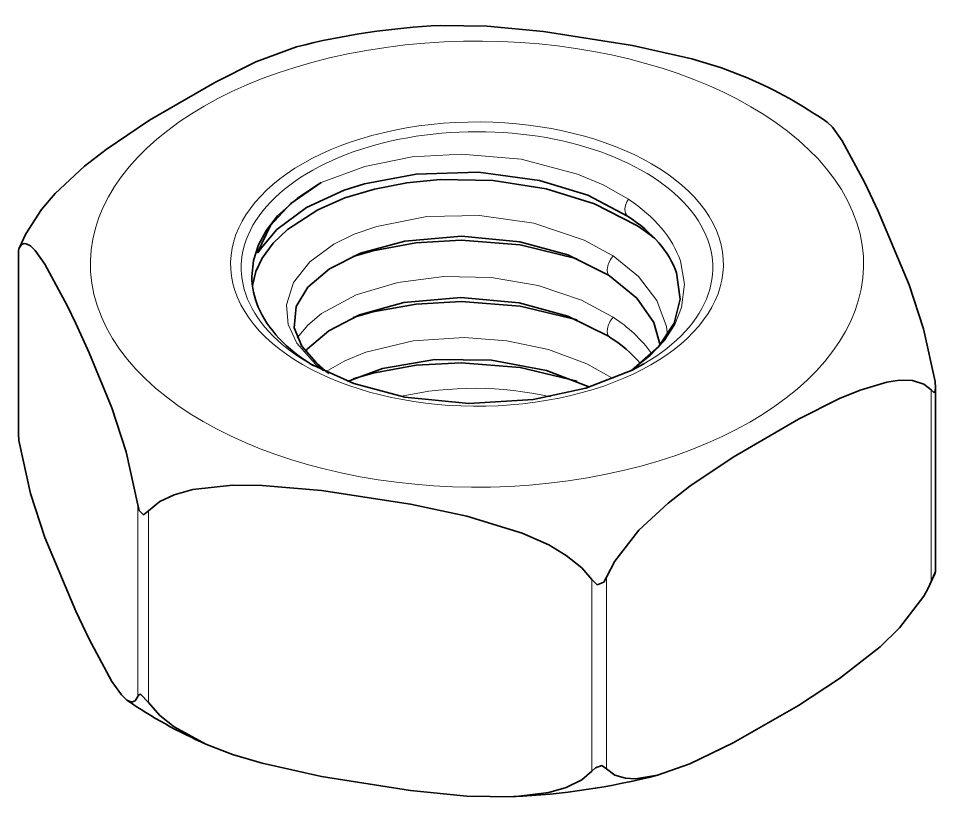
# Model space of a CAD drawing. Extents: x -131 to 1002, y -402 to 783.
# Drawn here: x 757.32 to 763.43, y 360.48 to 365.67 of the extents above; entities that cross this region are included whole.
import ezdxf

# ---------------------------------------------------------------- set-up
doc = ezdxf.new("R2010")
doc.units = 0

msp = doc.modelspace()

# ---------------------------------------------------------------- linework, layer by layer
at = {"color": 7, "lineweight": 35, "ltscale": 0.002633}
for p, q in [((757.3682, 364.2368), (757.3234, 364.1415)), ((763.3792, 361.8738), (763.424, 361.9691))]:
    msp.add_line(p, q, dxfattribs=at)
at = {"color": 7, "lineweight": 35, "ltscale": 0.000325739}
msp.add_line((757.318, 364.1241), (757.3214, 364.1367), dxfattribs=at)
at = {"color": 7, "lineweight": 35, "ltscale": 0.030574}
for p, q in [((757.318, 362.9011), (757.318, 364.1241)), ((763.4294, 361.9866), (763.4294, 363.2096))]:
    msp.add_line(p, q, dxfattribs=at)
at = {"color": 7, "lineweight": 35, "ltscale": 0.000131474}
msp.add_line((757.3214, 364.1367), (757.3234, 364.1415), dxfattribs=at)
at = {"color": 7, "lineweight": 13, "ltscale": 0.03195}
for p, q in [((757.3214, 362.8586), (757.3214, 364.1367)), ((763.4001, 361.9183), (763.4001, 363.1963)), ((758.1134, 361.1522), (758.1134, 362.4302)), ((761.1398, 360.6541), (761.1398, 361.9321))]:
    msp.add_line(p, q, dxfattribs=at)
at = {"color": 7, "lineweight": 13, "ltscale": 0.000219223}
msp.add_line((761.2728, 364.0944), (761.2801, 364.0895), dxfattribs=at)
at = {"color": 7, "lineweight": 35, "ltscale": 0.000207801}
for p, q in [((761.2502, 363.9622), (761.2572, 363.9576)), ((761.2502, 363.554), (761.2572, 363.5494))]:
    msp.add_line(p, q, dxfattribs=at)
at = {"color": 7, "lineweight": 13, "ltscale": 0.000218804}
for p, q in [((761.2728, 363.6861), (761.2801, 363.6813)), ((761.2728, 363.2779), (761.2801, 363.2731))]:
    msp.add_line(p, q, dxfattribs=at)
at = {"color": 7, "lineweight": 13, "ltscale": 0.000563664}
msp.add_line((759.297, 363.3825), (759.2765, 363.3919), dxfattribs=at)
at = {"color": 7, "lineweight": 13, "ltscale": 0.000317659}
msp.add_line((759.3069, 363.3746), (759.297, 363.3825), dxfattribs=at)
at = {"color": 7, "lineweight": 35, "ltscale": 0.000163012}
msp.add_line((759.3022, 363.3791), (759.3069, 363.3746), dxfattribs=at)
at = {"color": 7, "lineweight": 35, "ltscale": 0.001065}
for p, q in [((763.4294, 363.2096), (763.426, 363.2521)), ((757.318, 362.9011), (757.3214, 362.8586))]:
    msp.add_line(p, q, dxfattribs=at)
at = {"color": 7, "lineweight": 13, "ltscale": 0.031951}
for p, q in [((758.1841, 361.1113), (758.1841, 362.3894)), ((761.2364, 360.669), (761.2364, 361.9471))]:
    msp.add_line(p, q, dxfattribs=at)
at = {"color": 7, "lineweight": 35, "ltscale": 0.000326475}
msp.add_line((763.4294, 361.9866), (763.426, 361.974), dxfattribs=at)
at = {"color": 7, "lineweight": 35, "ltscale": 0.001229}
msp.add_line((763.4001, 361.9183), (763.3792, 361.8738), dxfattribs=at)
at = {"color": 7, "lineweight": 35, "ltscale": 0.000132182}
msp.add_line((763.426, 361.974), (763.424, 361.9691), dxfattribs=at)
at = {"color": 7, "lineweight": 35}
for points in [[(760.1296, 365.6263), (760.4415, 365.6222), (760.8158, 365.5856), (761.409, 365.4921), (761.8051, 365.4035), (762.0024, 365.3441), (762.18, 365.2755)], [(759.1702, 365.483), (758.9006, 365.3839), (758.6266, 365.2469), (758.1923, 364.9945), (757.9023, 364.7997), (757.7579, 364.6875), (757.5635, 364.5057), (757.4731, 364.3998), (757.3682, 364.2368)], [(762.7059, 364.9819), (762.7426, 364.9476), (762.8073, 364.8574), (762.9578, 364.5769), (763.0468, 364.3885)], [(761.3771, 364.3558), (761.1115, 364.494), (760.7907, 364.5933), (760.3842, 364.6483), (759.9683, 364.6357), (759.6249, 364.5699), (759.4898, 364.5271)], [(758.8737, 363.9535), (758.8849, 364.0592), (758.9182, 364.1628), (758.9723, 364.2623), (759.0455, 364.356), (759.1771, 364.4757), (759.3362, 364.5789)], [(759.4898, 364.5271), (759.2386, 364.4121), (759.041, 364.2669), (758.9348, 364.1416), (758.9126, 364.111), (758.9116, 364.1129), (758.9982, 364.292), (759.1335, 364.4391), (759.3362, 364.5789)], [(761.4344, 364.2954), (761.1562, 364.4372), (760.8356, 364.5377), (760.4805, 364.5933), (760.1274, 364.5991), (759.9052, 364.5774), (759.6912, 364.5359), (759.4933, 364.476), (759.313, 364.3975)], [(758.8774, 363.8925), (758.9, 363.9854), (758.9422, 364.0751), (759.015, 364.1746), (759.1107, 364.2662), (759.313, 364.3975)], [(763.426, 363.2521), (763.3487, 363.6046), (763.2527, 363.8978), (763.0468, 364.3885)], [(761.2502, 363.9622), (760.9791, 364.0962), (760.6583, 364.1847), (760.2709, 364.2211), (759.8934, 364.1888), (759.598, 364.1071), (759.3912, 364.0031), (759.2468, 363.8805), (759.1696, 363.7536), (759.1563, 363.611), (759.2065, 363.4876), (759.3022, 363.3791)], [(761.0417, 364.0712), (760.6604, 364.1634), (760.2682, 364.1943), (759.9669, 364.1772), (759.6786, 364.1245), (759.5484, 364.0868)], [(757.3234, 364.1415), (757.3396, 364.1653), (757.3577, 364.1729), (757.3708, 364.1714), (757.3987, 364.1561), (757.4299, 364.1257), (757.4948, 364.0355), (757.6451, 363.755), (757.7006, 363.639)], [(761.2572, 363.9576), (761.4384, 363.8077), (761.5508, 363.645), (761.593, 363.4955)], [(761.7026, 363.9767), (761.7266, 363.8021), (761.6862, 363.6421), (761.5825, 363.4833), (761.4022, 363.3265)], [(761.2502, 363.554), (760.9778, 363.6885), (760.6553, 363.777), (760.2659, 363.8129), (759.8872, 363.7794), (759.5916, 363.6964), (759.3856, 363.5911), (759.2442, 363.4693), (759.2311, 363.4534)], [(761.0415, 363.6631), (760.6603, 363.7551), (760.2684, 363.786), (759.9673, 363.769), (759.679, 363.7164), (759.5489, 363.6787)], [(758.1134, 362.4302), (758.0361, 362.7827), (757.9401, 363.0759), (757.7897, 363.4437), (757.7006, 363.639)], [(761.1262, 363.2158), (760.837, 363.3264), (760.4699, 363.3947), (760.0931, 363.3981), (759.743, 363.3382), (759.5116, 363.2535)], [(759.2632, 363.3699), (759.5529, 363.2385), (759.8939, 363.1488), (760.3183, 363.1064), (760.7471, 363.1316), (761.0991, 363.2075), (761.4065, 363.3281), (761.4843, 363.3699)], [(761.0415, 363.2548), (760.6603, 363.3469), (760.2684, 363.3777), (759.9673, 363.3608), (759.679, 363.3082), (759.5489, 363.2705)], [(763.4001, 363.1963), (763.3504, 363.2354), (763.2744, 363.2584), (763.189, 363.2604), (763.1036, 363.248), (762.9266, 363.1952), (762.7897, 363.1385), (762.5156, 363.0016), (762.0814, 362.7491), (761.7914, 362.5544), (761.647, 362.4421), (761.4525, 362.2603), (761.2925, 362.0542), (761.2364, 361.9471)], [(763.4001, 363.1963), (763.4102, 363.1853), (763.4152, 363.1812), (763.4244, 363.181), (763.4294, 363.2096)], [(757.3214, 362.8586), (757.3987, 362.5061), (757.4948, 362.213), (757.7006, 361.7222)], [(761.1398, 361.9321), (761.0719, 362.0105), (760.9681, 362.0934), (760.8514, 362.1627), (760.675, 362.242), (760.306, 362.3557), (759.9316, 362.4349), (759.3384, 362.525), (758.9423, 362.5589), (758.7451, 362.5605), (758.4794, 362.5322), (758.356, 362.4976), (758.2608, 362.4522), (758.1841, 362.3894)], [(758.1134, 362.4302), (758.1219, 362.3929), (758.1528, 362.3644), (758.1841, 362.3894)], [(763.4001, 361.9183), (763.4282, 361.9868), (763.4289, 361.9876), (763.4294, 361.9866)], [(761.2364, 361.9471), (761.2183, 361.9138), (761.1736, 361.8973), (761.1398, 361.9321)], [(763.3792, 361.8738), (763.3504, 361.8217), (763.189, 361.6104), (763.0599, 361.4839), (762.7897, 361.2712), (762.5156, 361.0917), (762.0814, 360.8427), (761.7914, 360.7027), (761.5772, 360.6277)], [(758.0414, 361.1288), (758.0049, 361.1631), (757.9401, 361.2533), (757.7897, 361.5338), (757.7006, 361.7222)], [(758.1134, 361.1522), (758.0952, 361.1235), (758.0787, 361.1161), (758.0668, 361.1167), (758.0414, 361.1288)], [(758.1134, 361.1522), (758.1191, 361.162), (758.1326, 361.1675), (758.1841, 361.1113)], [(758.5674, 360.8352), (758.356, 360.95), (758.2608, 361.0247), (758.1841, 361.1113)], [(760.6178, 360.4844), (760.306, 360.4885), (759.9316, 360.5251), (759.3384, 360.6185), (758.9423, 360.7072), (758.7451, 360.7666), (758.5674, 360.8352)], [(761.1398, 360.6541), (761.0719, 360.5967), (760.9681, 360.546), (760.8514, 360.5127), (760.6178, 360.4844)], [(761.2364, 360.669), (761.2054, 360.6918), (761.1625, 360.677), (761.1398, 360.6541)], [(761.5772, 360.6277), (761.4307, 360.604), (761.3622, 360.6069), (761.2925, 360.6267), (761.2364, 360.669)]]:
    msp.add_lwpolyline(points, dxfattribs=at)
at = {"color": 7, "lineweight": 13}
for points in [[(761.3822, 364.4681), (761.2153, 364.5634), (761.0439, 364.6359), (760.6682, 364.734), (760.2706, 364.7687), (759.9418, 364.7494), (759.6254, 364.6863), (759.3362, 364.5789)], [(759.2765, 363.3919), (759.1741, 363.507), (759.1152, 363.633), (759.1041, 363.7639), (759.152, 363.9135), (759.2608, 364.0506), (759.4209, 364.1674), (759.556, 364.2338), (759.7063, 364.287), (760.0385, 364.3517), (760.3907, 364.3594), (760.7525, 364.3074), (761.0875, 364.1951), (761.2728, 364.0944)], [(761.2801, 364.0895), (761.4495, 363.9521), (761.5712, 363.7932), (761.636, 363.6198), (761.6436, 363.5638)], [(761.4042, 363.3277), (761.5236, 363.4214), (761.6221, 363.5267), (761.6917, 363.6334), (761.7371, 363.7465), (761.7567, 363.9017), (761.7286, 364.0571)], [(759.1761, 363.5445), (759.2465, 363.6285), (759.337, 363.705), (759.5676, 363.8304), (759.8455, 363.9136), (760.1517, 363.9523), (760.4688, 363.9453), (760.7804, 363.8924), (761.0701, 363.7946), (761.2728, 363.6861)], [(759.3694, 363.3192), (759.4933, 363.3892), (759.6334, 363.447), (759.948, 363.5237), (760.2878, 363.5466), (760.5731, 363.5246), (760.8498, 363.4656), (761.1057, 363.3702), (761.2728, 363.2779)]]:
    msp.add_lwpolyline(points, dxfattribs=at)
at = {"color": 7, "lineweight": 35}
for centre, radius, start, end in [((760.3483, 360.8651), 4.7661, 92.62958, 104.3111), ((760.946, 362.4424), 3.0899, 55.27611, 66.46247), ((760.7183, 363.1696), 1.3342, 51.09214, 57.54188), ((759.3985, 363.956), 0.5249, 180.27745, 203.21017), ((760.7552, 362.7578), 0.9371, 40.90404, 57.61799), ((759.8223, 363.8928), 0.7309, 225.15341, 233.42262), ((759.8015, 363.6682), 3.0899, 235.2761, 246.46248), ((760.3992, 365.2457), 4.7661, 272.62959, 284.31111)]:
    msp.add_arc(centre, radius, start, end, dxfattribs=at)
at = {"color": 7, "lineweight": 13}
for centre, radius, start, end in [((760.7767, 362.8871), 0.9399, 35.82538, 57.63339), ((759.6984, 363.7753), 0.5701, 222.26257, 232.54498), ((759.8507, 363.938), 0.7844, 225.09387, 233.63889), ((759.7153, 363.7669), 0.5681, 222.58069, 233.45403), ((760.356, 360.942), 2.2652, 77.06353, 102.43111)]:
    msp.add_arc(centre, radius, start, end, dxfattribs=at)
for centre, major_axis, ratio, start_param, end_param in [((760.3737, 364.0352), (2.5754, 0), 0.57735, 0.238201, 6.521386), ((760.3737, 364.0352), (1.6414, 0), 0.57735, 3.379793, 9.662978), ((760.3737, 364.0112), (1.5707, 0), 0.57735, 5.497715, 10.210378), ((761.4324, 364.4391), (-0.0552, -0.0834), 0.57847, 4.747903, 6.283188), ((760.2603, 363.8956), (1.4965, -0.0117), 0.58383, 0.199239, 0.727806), ((761.3119, 364.0414), (-0.0546, -0.0837), 0.543957, 4.480494, 6.282041), ((761.3119, 363.6331), (-0.0546, -0.0837), 0.543957, 4.480494, 6.282041), ((759.2361, 363.304), (-0.0661, -0.0751), 0.736343, 3.141557, 3.528261)]:
    msp.add_ellipse(centre, major_axis=major_axis, ratio=ratio, start_param=start_param, end_param=end_param, dxfattribs=at)
at = {"color": 7, "lineweight": 35}
for centre, major_axis, ratio, start_param, end_param in [((760.417, 363.8986), (1.3091, -0.0984), 0.565456, 0.236926, 0.790929), ((760.3742, 363.9536), (1.5005, 0.0002), 0.577285, 3.379674, 3.900004)]:
    msp.add_ellipse(centre, major_axis=major_axis, ratio=ratio, start_param=start_param, end_param=end_param, dxfattribs=at)

doc.saveas('drawing.dxf')
